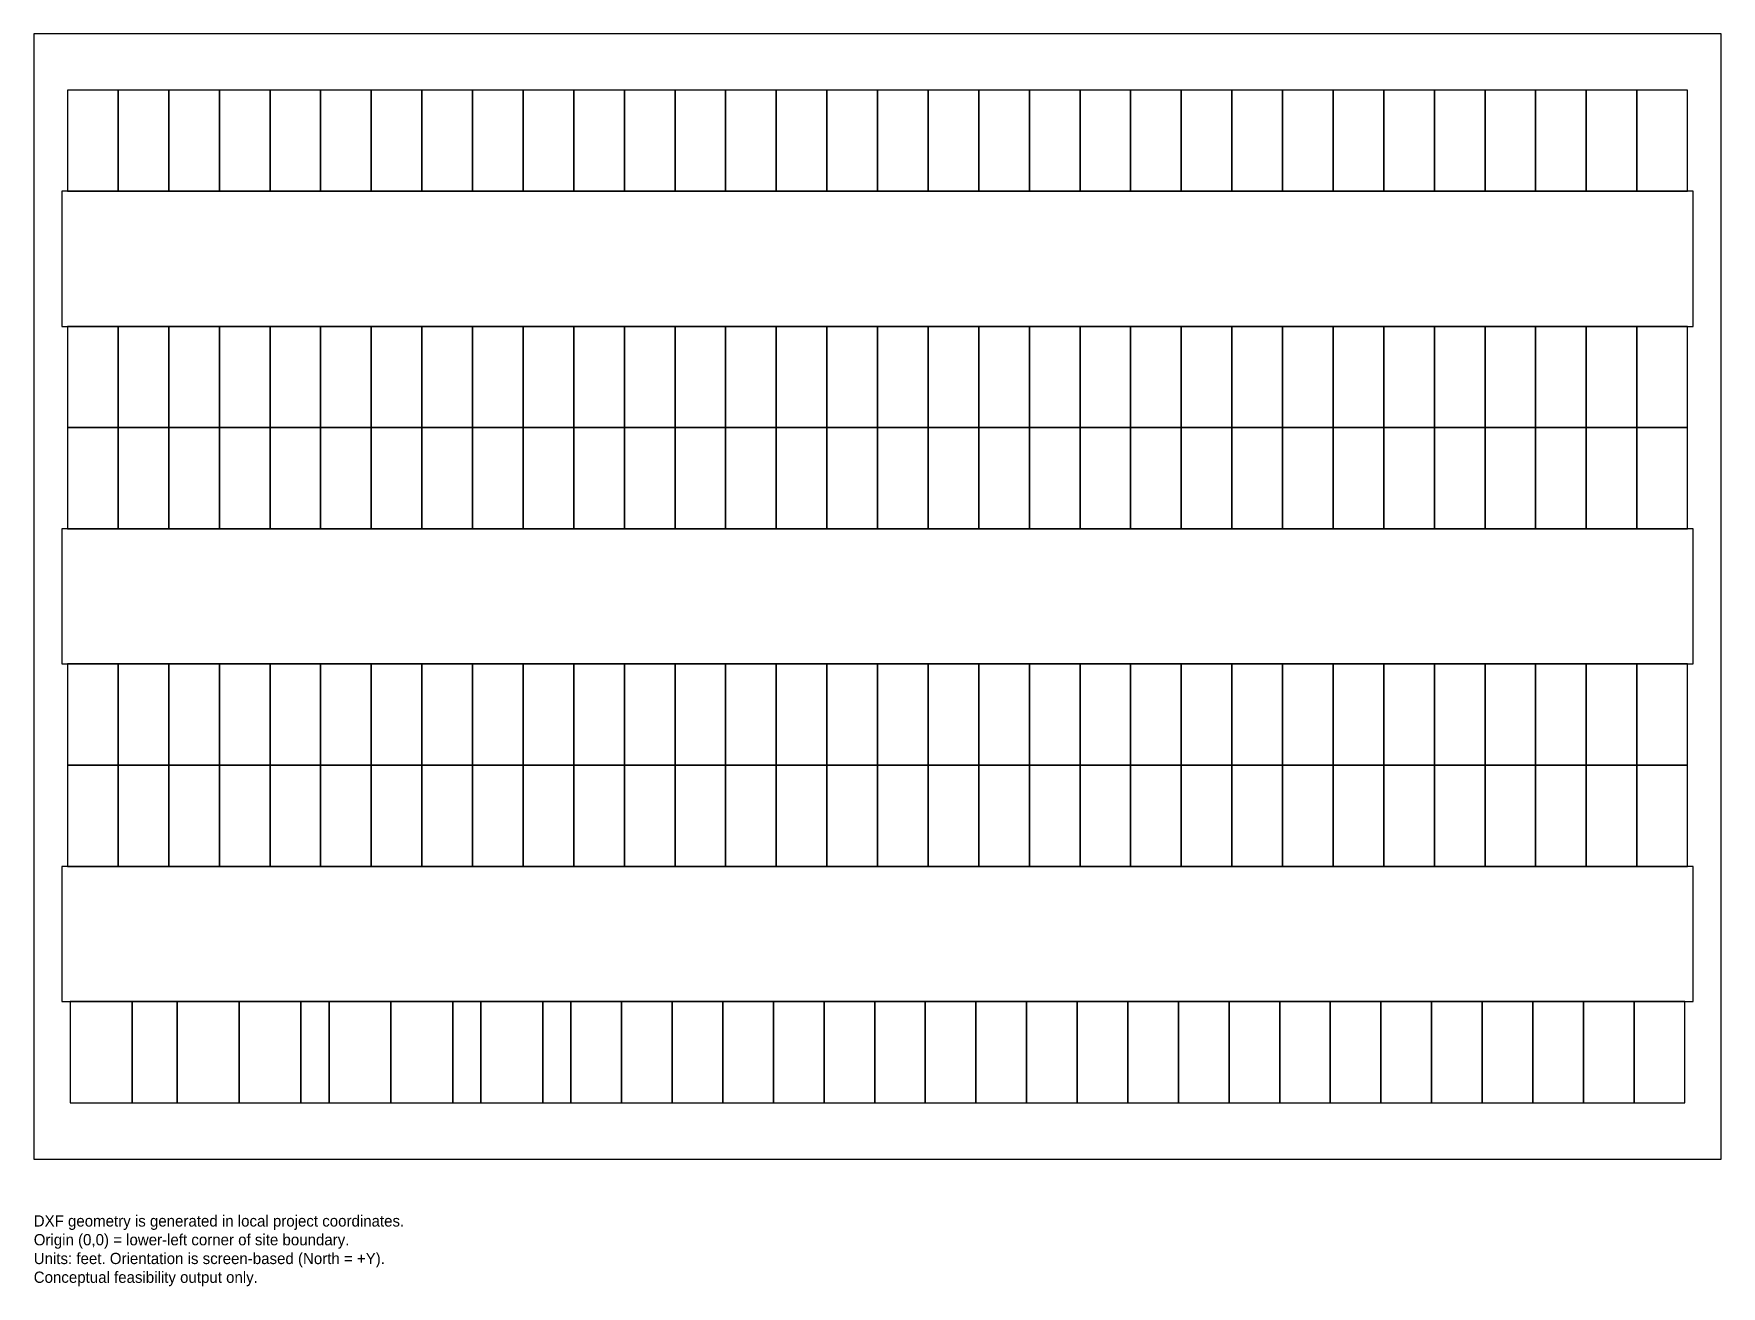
# Model space of a CAD drawing. Header units: feet. Extents: x 0 to 300, y -23 to 200.
import ezdxf

# ---------------------------------------------------------------- set-up
doc = ezdxf.new("R2010")
doc.units = ezdxf.units.FT
for name, color, linetype in [('PARKING_ACCESS_AISLE', 4, 'Continuous'), ('PARKING_AISLES', 1, 'Continuous'), ('PARKING_SITE_BOUNDARY', 7, 'Continuous'), ('PARKING_STALL_ADA', 5, 'Continuous'), ('PARKING_STALL_STANDARD', 3, 'Continuous')]:
    doc.layers.add(name, color=color, linetype=linetype)
doc.layers.add('PARKING_NOTES', color=8, linetype='Continuous', plot=False)

msp = doc.modelspace()

# ---------------------------------------------------------------- linework, layer by layer
at = {"layer": 'PARKING_ACCESS_AISLE'}
for points in [[(17.5, 10), (25.5, 10), (25.5, 28), (17.5, 28)], [(17.5, 10), (25.5, 10), (25.5, 28), (17.5, 28)], [(47.5, 10), (52.5, 10), (52.5, 28), (47.5, 28)], [(47.5, 10), (52.5, 10), (52.5, 28), (47.5, 28)], [(74.5, 10), (79.5, 10), (79.5, 28), (74.5, 28)], [(90.5, 10), (95.5, 10), (95.5, 28), (90.5, 28)]]:
    msp.add_lwpolyline(points, close=True, dxfattribs=at)
at = {"layer": 'PARKING_AISLES'}
for points in [[(5, 148), (295, 148), (295, 172), (5, 172)], [(5, 88), (295, 88), (295, 112), (5, 112)], [(5, 28), (295, 28), (295, 52), (5, 52)]]:
    msp.add_lwpolyline(points, close=True, dxfattribs=at)
at = {"layer": 'PARKING_SITE_BOUNDARY'}
msp.add_lwpolyline([(0, 0), (300, 0), (300, 200), (0, 200)], close=True, dxfattribs=at)
at = {"layer": 'PARKING_STALL_ADA'}
for points in [[(6.5, 10), (17.5, 10), (17.5, 28), (6.5, 28)], [(25.5, 10), (36.5, 10), (36.5, 28), (25.5, 28)], [(36.5, 10), (47.5, 10), (47.5, 28), (36.5, 28)], [(52.5, 10), (63.5, 10), (63.5, 28), (52.5, 28)], [(63.5, 10), (74.5, 10), (74.5, 28), (63.5, 28)], [(79.5, 10), (90.5, 10), (90.5, 28), (79.5, 28)]]:
    msp.add_lwpolyline(points, close=True, dxfattribs=at)
at = {"layer": 'PARKING_STALL_STANDARD'}
for points in [[(6, 172), (15, 172), (15, 190), (6, 190)], [(15, 172), (24, 172), (24, 190), (15, 190)], [(24, 172), (33, 172), (33, 190), (24, 190)], [(33, 172), (42, 172), (42, 190), (33, 190)], [(42, 172), (51, 172), (51, 190), (42, 190)], [(51, 172), (60, 172), (60, 190), (51, 190)], [(60, 172), (69, 172), (69, 190), (60, 190)], [(69, 172), (78, 172), (78, 190), (69, 190)], [(78, 172), (87, 172), (87, 190), (78, 190)], [(87, 172), (96, 172), (96, 190), (87, 190)], [(96, 172), (105, 172), (105, 190), (96, 190)], [(105, 172), (114, 172), (114, 190), (105, 190)], [(114, 172), (123, 172), (123, 190), (114, 190)], [(123, 172), (132, 172), (132, 190), (123, 190)], [(132, 172), (141, 172), (141, 190), (132, 190)], [(141, 172), (150, 172), (150, 190), (141, 190)], [(150, 172), (159, 172), (159, 190), (150, 190)], [(159, 172), (168, 172), (168, 190), (159, 190)], [(168, 172), (177, 172), (177, 190), (168, 190)], [(177, 172), (186, 172), (186, 190), (177, 190)], [(186, 172), (195, 172), (195, 190), (186, 190)], [(195, 172), (204, 172), (204, 190), (195, 190)], [(204, 172), (213, 172), (213, 190), (204, 190)], [(213, 172), (222, 172), (222, 190), (213, 190)], [(222, 172), (231, 172), (231, 190), (222, 190)], [(231, 172), (240, 172), (240, 190), (231, 190)], [(240, 172), (249, 172), (249, 190), (240, 190)], [(249, 172), (258, 172), (258, 190), (249, 190)], [(258, 172), (267, 172), (267, 190), (258, 190)], [(267, 172), (276, 172), (276, 190), (267, 190)], [(276, 172), (285, 172), (285, 190), (276, 190)], [(285, 172), (294, 172), (294, 190), (285, 190)], [(6, 130), (15, 130), (15, 148), (6, 148)], [(15, 130), (24, 130), (24, 148), (15, 148)], [(24, 130), (33, 130), (33, 148), (24, 148)], [(33, 130), (42, 130), (42, 148), (33, 148)], [(42, 130), (51, 130), (51, 148), (42, 148)], [(51, 130), (60, 130), (60, 148), (51, 148)], [(60, 130), (69, 130), (69, 148), (60, 148)], [(69, 130), (78, 130), (78, 148), (69, 148)], [(78, 130), (87, 130), (87, 148), (78, 148)], [(87, 130), (96, 130), (96, 148), (87, 148)], [(96, 130), (105, 130), (105, 148), (96, 148)], [(105, 130), (114, 130), (114, 148), (105, 148)], [(114, 130), (123, 130), (123, 148), (114, 148)], [(123, 130), (132, 130), (132, 148), (123, 148)], [(132, 130), (141, 130), (141, 148), (132, 148)], [(141, 130), (150, 130), (150, 148), (141, 148)], [(150, 130), (159, 130), (159, 148), (150, 148)], [(159, 130), (168, 130), (168, 148), (159, 148)], [(168, 130), (177, 130), (177, 148), (168, 148)], [(177, 130), (186, 130), (186, 148), (177, 148)], [(186, 130), (195, 130), (195, 148), (186, 148)], [(195, 130), (204, 130), (204, 148), (195, 148)], [(204, 130), (213, 130), (213, 148), (204, 148)], [(213, 130), (222, 130), (222, 148), (213, 148)], [(222, 130), (231, 130), (231, 148), (222, 148)], [(231, 130), (240, 130), (240, 148), (231, 148)], [(240, 130), (249, 130), (249, 148), (240, 148)], [(249, 130), (258, 130), (258, 148), (249, 148)], [(258, 130), (267, 130), (267, 148), (258, 148)], [(267, 130), (276, 130), (276, 148), (267, 148)], [(276, 130), (285, 130), (285, 148), (276, 148)], [(285, 130), (294, 130), (294, 148), (285, 148)], [(6, 112), (15, 112), (15, 130), (6, 130)], [(15, 112), (24, 112), (24, 130), (15, 130)], [(24, 112), (33, 112), (33, 130), (24, 130)], [(33, 112), (42, 112), (42, 130), (33, 130)], [(42, 112), (51, 112), (51, 130), (42, 130)], [(51, 112), (60, 112), (60, 130), (51, 130)], [(60, 112), (69, 112), (69, 130), (60, 130)], [(69, 112), (78, 112), (78, 130), (69, 130)], [(78, 112), (87, 112), (87, 130), (78, 130)], [(87, 112), (96, 112), (96, 130), (87, 130)], [(96, 112), (105, 112), (105, 130), (96, 130)], [(105, 112), (114, 112), (114, 130), (105, 130)], [(114, 112), (123, 112), (123, 130), (114, 130)], [(123, 112), (132, 112), (132, 130), (123, 130)], [(132, 112), (141, 112), (141, 130), (132, 130)], [(141, 112), (150, 112), (150, 130), (141, 130)], [(150, 112), (159, 112), (159, 130), (150, 130)], [(159, 112), (168, 112), (168, 130), (159, 130)], [(168, 112), (177, 112), (177, 130), (168, 130)], [(177, 112), (186, 112), (186, 130), (177, 130)], [(186, 112), (195, 112), (195, 130), (186, 130)], [(195, 112), (204, 112), (204, 130), (195, 130)], [(204, 112), (213, 112), (213, 130), (204, 130)], [(213, 112), (222, 112), (222, 130), (213, 130)], [(222, 112), (231, 112), (231, 130), (222, 130)], [(231, 112), (240, 112), (240, 130), (231, 130)], [(240, 112), (249, 112), (249, 130), (240, 130)], [(249, 112), (258, 112), (258, 130), (249, 130)], [(258, 112), (267, 112), (267, 130), (258, 130)], [(267, 112), (276, 112), (276, 130), (267, 130)], [(276, 112), (285, 112), (285, 130), (276, 130)], [(285, 112), (294, 112), (294, 130), (285, 130)], [(6, 70), (15, 70), (15, 88), (6, 88)], [(15, 70), (24, 70), (24, 88), (15, 88)], [(24, 70), (33, 70), (33, 88), (24, 88)], [(33, 70), (42, 70), (42, 88), (33, 88)], [(42, 70), (51, 70), (51, 88), (42, 88)], [(51, 70), (60, 70), (60, 88), (51, 88)], [(60, 70), (69, 70), (69, 88), (60, 88)], [(69, 70), (78, 70), (78, 88), (69, 88)], [(78, 70), (87, 70), (87, 88), (78, 88)], [(87, 70), (96, 70), (96, 88), (87, 88)], [(96, 70), (105, 70), (105, 88), (96, 88)], [(105, 70), (114, 70), (114, 88), (105, 88)], [(114, 70), (123, 70), (123, 88), (114, 88)], [(123, 70), (132, 70), (132, 88), (123, 88)], [(132, 70), (141, 70), (141, 88), (132, 88)], [(141, 70), (150, 70), (150, 88), (141, 88)], [(150, 70), (159, 70), (159, 88), (150, 88)], [(159, 70), (168, 70), (168, 88), (159, 88)], [(168, 70), (177, 70), (177, 88), (168, 88)], [(177, 70), (186, 70), (186, 88), (177, 88)], [(186, 70), (195, 70), (195, 88), (186, 88)], [(195, 70), (204, 70), (204, 88), (195, 88)], [(204, 70), (213, 70), (213, 88), (204, 88)], [(213, 70), (222, 70), (222, 88), (213, 88)], [(222, 70), (231, 70), (231, 88), (222, 88)], [(231, 70), (240, 70), (240, 88), (231, 88)], [(240, 70), (249, 70), (249, 88), (240, 88)], [(249, 70), (258, 70), (258, 88), (249, 88)], [(258, 70), (267, 70), (267, 88), (258, 88)], [(267, 70), (276, 70), (276, 88), (267, 88)], [(276, 70), (285, 70), (285, 88), (276, 88)], [(285, 70), (294, 70), (294, 88), (285, 88)], [(6, 52), (15, 52), (15, 70), (6, 70)], [(15, 52), (24, 52), (24, 70), (15, 70)], [(24, 52), (33, 52), (33, 70), (24, 70)], [(33, 52), (42, 52), (42, 70), (33, 70)], [(42, 52), (51, 52), (51, 70), (42, 70)], [(51, 52), (60, 52), (60, 70), (51, 70)], [(60, 52), (69, 52), (69, 70), (60, 70)], [(69, 52), (78, 52), (78, 70), (69, 70)], [(78, 52), (87, 52), (87, 70), (78, 70)], [(87, 52), (96, 52), (96, 70), (87, 70)], [(96, 52), (105, 52), (105, 70), (96, 70)], [(105, 52), (114, 52), (114, 70), (105, 70)], [(114, 52), (123, 52), (123, 70), (114, 70)], [(123, 52), (132, 52), (132, 70), (123, 70)], [(132, 52), (141, 52), (141, 70), (132, 70)], [(141, 52), (150, 52), (150, 70), (141, 70)], [(150, 52), (159, 52), (159, 70), (150, 70)], [(159, 52), (168, 52), (168, 70), (159, 70)], [(168, 52), (177, 52), (177, 70), (168, 70)], [(177, 52), (186, 52), (186, 70), (177, 70)], [(186, 52), (195, 52), (195, 70), (186, 70)], [(195, 52), (204, 52), (204, 70), (195, 70)], [(204, 52), (213, 52), (213, 70), (204, 70)], [(213, 52), (222, 52), (222, 70), (213, 70)], [(222, 52), (231, 52), (231, 70), (222, 70)], [(231, 52), (240, 52), (240, 70), (231, 70)], [(240, 52), (249, 52), (249, 70), (240, 70)], [(249, 52), (258, 52), (258, 70), (249, 70)], [(258, 52), (267, 52), (267, 70), (258, 70)], [(267, 52), (276, 52), (276, 70), (267, 70)], [(276, 52), (285, 52), (285, 70), (276, 70)], [(285, 52), (294, 52), (294, 70), (285, 70)], [(95.5, 10), (104.5, 10), (104.5, 28), (95.5, 28)], [(104.5, 10), (113.5, 10), (113.5, 28), (104.5, 28)], [(113.5, 10), (122.5, 10), (122.5, 28), (113.5, 28)], [(122.5, 10), (131.5, 10), (131.5, 28), (122.5, 28)], [(131.5, 10), (140.5, 10), (140.5, 28), (131.5, 28)], [(140.5, 10), (149.5, 10), (149.5, 28), (140.5, 28)], [(149.5, 10), (158.5, 10), (158.5, 28), (149.5, 28)], [(158.5, 10), (167.5, 10), (167.5, 28), (158.5, 28)], [(167.5, 10), (176.5, 10), (176.5, 28), (167.5, 28)], [(176.5, 10), (185.5, 10), (185.5, 28), (176.5, 28)], [(185.5, 10), (194.5, 10), (194.5, 28), (185.5, 28)], [(194.5, 10), (203.5, 10), (203.5, 28), (194.5, 28)], [(203.5, 10), (212.5, 10), (212.5, 28), (203.5, 28)], [(212.5, 10), (221.5, 10), (221.5, 28), (212.5, 28)], [(221.5, 10), (230.5, 10), (230.5, 28), (221.5, 28)], [(230.5, 10), (239.5, 10), (239.5, 28), (230.5, 28)], [(239.5, 10), (248.5, 10), (248.5, 28), (239.5, 28)], [(248.5, 10), (257.5, 10), (257.5, 28), (248.5, 28)], [(257.5, 10), (266.5, 10), (266.5, 28), (257.5, 28)], [(266.5, 10), (275.5, 10), (275.5, 28), (266.5, 28)], [(275.5, 10), (284.5, 10), (284.5, 28), (275.5, 28)], [(284.5, 10), (293.5, 10), (293.5, 28), (284.5, 28)]]:
    msp.add_lwpolyline(points, close=True, dxfattribs=at)

# ---------------------------------------------------------------- texts
at = {"layer": 'PARKING_NOTES', "insert": (0, -10), "char_height": 2, "attachment_point": 1}
msp.add_mtext('DXF geometry is generated in local project coordinates.\\POrigin (0,0) = lower-left corner of site boundary.\\PUnits: feet. Orientation is screen-based (North = +Y).\\PConceptual feasibility output only.', dxfattribs=at)

doc.saveas('drawing.dxf')
